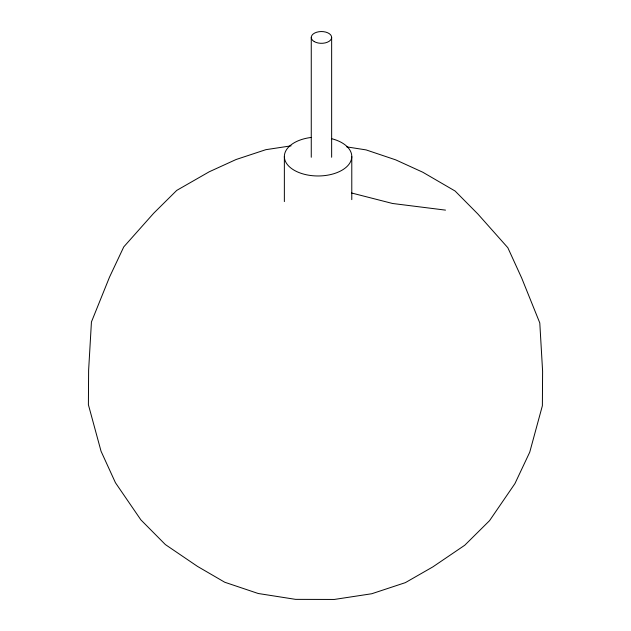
<?xml version="1.0" encoding="UTF-8"?>
<svg xmlns="http://www.w3.org/2000/svg" width="631" height="631" viewBox="0 0 631 631"><rect width="100%" height="100%" fill="white"/><g stroke="black" fill="none" stroke-linecap="round" stroke-linejoin="round"><path stroke-width="0.95" d="M291.104 145.84L265.809 149.689L236.112 159.501L209.232 171.782L176.727 190.404L153.672 213.254L123.771 246.879L109.526 277.104L91.44 321.936L88.624 370.216L88.395 404.723L101.047 451.236L115.449 482.739L140.887 519.873L165.354 544.561L197.456 566.37L224.739 582.239L258.205 593.495L295.576 599.363L334.304 599.45L371.746 593.747L405.362 582.642L432.85 566.89L464.771 545.223L489.561 520.646L514.92 483.622L529.74 452.182L542.376 405.725L542.605 371.217L539.789 322.93L521.679 278.011L507.837 247.723L477.841 213.972L455.093 191.019L422.833 172.255L395.684 159.856L366.114 149.91L346.695 146.865M445.502 210.123L392.553 203.482L351.609 192.999M351.782 156.512L351.782 199.641M331.646 37.434L331.646 157.261M311.264 37.434L311.264 157.261M284.36 156.512L284.36 201.604M331.425 138.639A33.711 19.466 0 0 1 343.256 169.447A33.711 19.466 0 0 1 288.88 166.245A33.711 19.466 0 0 1 311.249 137.448M314.246 41.591A10.191 5.884 0 0 0 331.299 38.956A10.191 5.884 0 0 0 318.821 31.747A10.191 5.884 0 0 0 314.246 41.591"/></g></svg>
